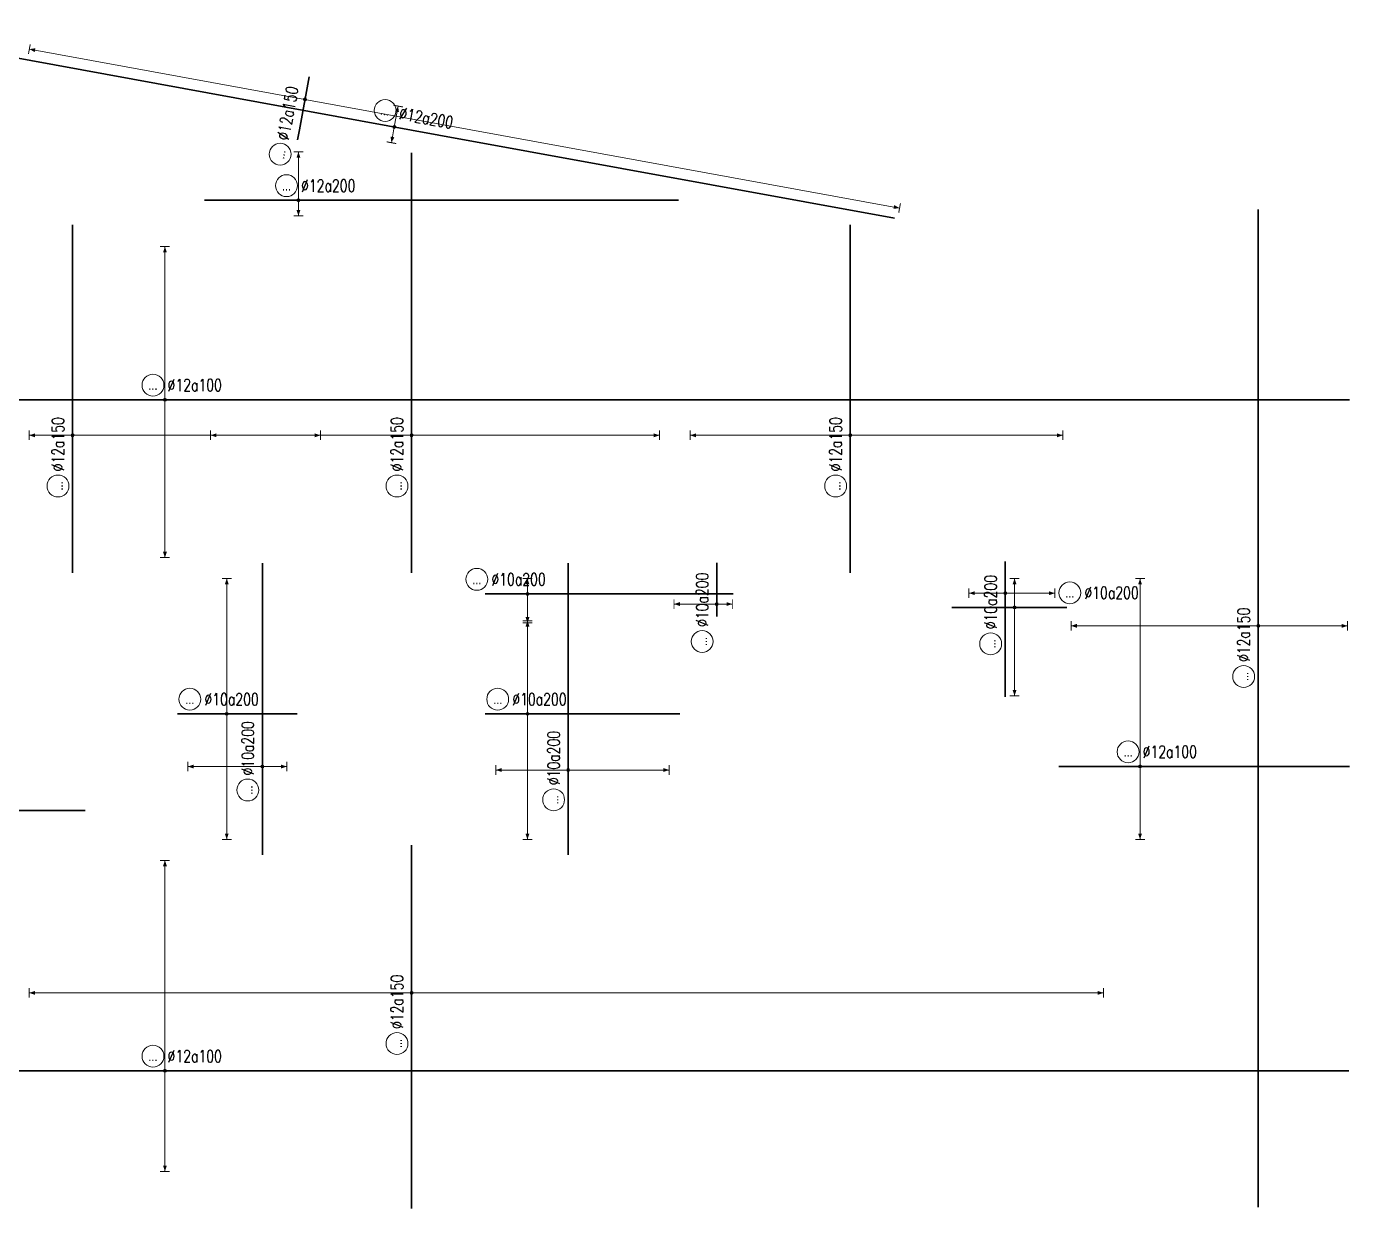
# Model space of a CAD drawing. Header units: millimetres. Extents: x 123850 to 4145305, y -92797 to 45493.
# Drawn here: x 151342 to 192170, y 8280 to 44769 of the extents above; entities that cross this region are included whole.
import ezdxf
from ezdxf.enums import TextEntityAlignment as Align

# ---------------------------------------------------------------- set-up
doc = ezdxf.new("R2010")
doc.units = ezdxf.units.MM
doc.layers.get('0').update_dxf_attribs({"lineweight": 20})
for name, color, linetype, lineweight in [('NDC_S_DIM', 1, 'Continuous', 15), ('NDC_S_REBAR', 4, 'Continuous', 35), ('NDC_S_VN TEXT', 7, 'Continuous', 20)]:
    doc.layers.add(name, color=color, linetype=linetype, lineweight=lineweight)
doc.styles.add('ARIAL', font='arial.ttf', dxfattribs={"width": 0.8})
doc.styles.add('NDC_EN TXT', font='romans.shx', dxfattribs={"width": 0.8})

# ---------------------------------------------------------------- blocks, each defined once
blk = doc.blocks.new('*U349')
h = blk.add_hatch(color=6)
edge = h.paths.add_edge_path()
edge.add_arc((4.81, 0), 0.3, 0, 360)
at = {"layer": 'NDC_S_DIM', "color": 8}
for q in [(4.81, 78.67), (4.81, -142.33)]:
    blk.add_line((4.81, 0), q, dxfattribs=at)
for points in [[(3.81, 78.67, 0.2, 0.2, 0), (5.81, 78.67, 0, 0, 0)], [(3.81, -142.33, 0.2, 0.2, 0), (5.81, -142.33, 0, 0, 0)]]:
    blk.add_lwpolyline(points, format="xyseb", dxfattribs=at)
at = {"layer": 'NDC_S_DIM'}
blk.add_circle((-5.62, 3), 2.25, dxfattribs=at)
at = {"layer": 'NDC_S_DIM', "color": 6}
blk.add_circle((4.81, 0), 0.3, dxfattribs=at)
at = {"layer": 'NDC_S_DIM', "color": 8}
for points in [[(4.41, 77.47), (4.81, 78.67), (5.21, 77.47)], [(4.41, -141.13), (4.81, -142.33), (5.21, -141.13)]]:
    blk.add_solid(points, dxfattribs=at)
at = {"layer": 'NDC_S_REBAR'}
for p, q in [((0, 0), (-39.56, 0)), ((-39.56, 0), (-39.56, 0)), ((0, 0), (35.24, 0)), ((35.24, 0), (35.24, 0)), ((35.24, 0), (35.24, 0)), ((-39.56, 0), (-39.56, 0))]:
    blk.add_line(p, q, dxfattribs=at)
at = {"layer": 'NDC_S_VN TEXT', "style": 'ARIAL', "width": 0.8}
blk.add_attdef('KHT', text='', height=2, dxfattribs=at).set_placement((-5.62, 3), align=Align.MIDDLE_CENTER)
at = {"layer": 'NDC_S_VN TEXT', "color": 3, "style": 'NDC_EN TXT', "width": 0.75}
blk.add_attdef('DKT', (-2.62, 1.75), '', height=2.5, dxfattribs=at)
blk = doc.blocks.new('*U348')
h = blk.add_hatch(color=6)
edge = h.paths.add_edge_path()
edge.add_arc((0.5, 0), 0.3, 0, 360)
at = {"layer": 'NDC_S_DIM', "color": 8}
for q in [(0.5, 19.16), (0.5, -25.84)]:
    blk.add_line((0.5, 0), q, dxfattribs=at)
for points in [[(-0.5, 19.16, 0.2, 0.2, 0), (1.5, 19.16, 0, 0, 0)], [(-0.5, -25.84, 0.2, 0.2, 0), (1.5, -25.84, 0, 0, 0)]]:
    blk.add_lwpolyline(points, format="xyseb", dxfattribs=at)
at = {"layer": 'NDC_S_DIM'}
blk.add_circle((-5.62, 3), 2.25, dxfattribs=at)
at = {"layer": 'NDC_S_DIM', "color": 6}
blk.add_circle((0.5, 0), 0.3, dxfattribs=at)
at = {"layer": 'NDC_S_DIM', "color": 8}
for points in [[(0.1, 17.96), (0.5, 19.16), (0.9, 17.96)], [(0.1, -24.64), (0.5, -25.84), (0.9, -24.64)]]:
    blk.add_solid(points, dxfattribs=at)
at = {"layer": 'NDC_S_REBAR'}
for p, q in [((0, 0), (-8.18, 0)), ((-8.18, 0), (-8.18, 0)), ((0, 0), (31.82, 0)), ((31.82, 0), (31.82, 0)), ((31.82, 0), (31.82, 0)), ((-8.18, 0), (-8.18, 0))]:
    blk.add_line(p, q, dxfattribs=at)
at = {"layer": 'NDC_S_VN TEXT', "style": 'ARIAL', "width": 0.8}
blk.add_attdef('KHT', text='', height=2, dxfattribs=at).set_placement((-5.62, 3), align=Align.MIDDLE_CENTER)
at = {"layer": 'NDC_S_VN TEXT', "color": 3, "style": 'NDC_EN TXT', "width": 0.75}
blk.add_attdef('DKT', (-2.62, 1.75), '', height=2.5, dxfattribs=at)
blk = doc.blocks.new('*U347')
h = blk.add_hatch(color=6)
edge = h.paths.add_edge_path()
edge.add_arc((1.97, 0), 0.3, 0, 360)
at = {"layer": 'NDC_S_DIM', "color": 8}
for q in [(1.97, 27.83), (1.97, -25.84)]:
    blk.add_line((1.97, 0), q, dxfattribs=at)
for points in [[(0.97, 27.83, 0.2, 0.2, 0), (2.97, 27.83, 0, 0, 0)], [(0.97, -25.84, 0.2, 0.2, 0), (2.97, -25.84, 0, 0, 0)]]:
    blk.add_lwpolyline(points, format="xyseb", dxfattribs=at)
at = {"layer": 'NDC_S_DIM'}
blk.add_circle((-5.62, 3), 2.25, dxfattribs=at)
at = {"layer": 'NDC_S_DIM', "color": 6}
blk.add_circle((1.97, 0), 0.3, dxfattribs=at)
at = {"layer": 'NDC_S_DIM', "color": 8}
for points in [[(1.57, 26.63), (1.97, 27.83), (2.37, 26.63)], [(1.57, -24.64), (1.97, -25.84), (2.37, -24.64)]]:
    blk.add_solid(points, dxfattribs=at)
at = {"layer": 'NDC_S_REBAR'}
for p, q in [((0, 0), (-8.18, 0)), ((-8.18, 0), (-8.18, 0)), ((0, 0), (16.48, 0)), ((16.48, 0), (16.48, 0)), ((16.48, 0), (16.48, 0)), ((-8.18, 0), (-8.18, 0))]:
    blk.add_line(p, q, dxfattribs=at)
at = {"layer": 'NDC_S_VN TEXT', "style": 'ARIAL', "width": 0.8}
blk.add_attdef('KHT', text='', height=2, dxfattribs=at).set_placement((-5.62, 3), align=Align.MIDDLE_CENTER)
at = {"layer": 'NDC_S_VN TEXT', "color": 3, "style": 'NDC_EN TXT', "width": 0.75}
blk.add_attdef('DKT', (-2.62, 1.75), '', height=2.5, dxfattribs=at)
blk = doc.blocks.new('*U346')
h = blk.add_hatch(color=6)
edge = h.paths.add_edge_path()
edge.add_arc((4.81, 0), 0.3, 0, 360)
at = {"layer": 'NDC_S_DIM', "color": 8}
for q in [(4.81, 5.38), (4.81, -5.95)]:
    blk.add_line((4.81, 0), q, dxfattribs=at)
for points in [[(3.81, 5.38, 0.2, 0.2, 0), (5.81, 5.38, 0, 0, 0)], [(3.81, -5.95, 0.2, 0.2, 0), (5.81, -5.95, 0, 0, 0)]]:
    blk.add_lwpolyline(points, format="xyseb", dxfattribs=at)
at = {"layer": 'NDC_S_DIM'}
blk.add_circle((-5.62, 3), 2.25, dxfattribs=at)
at = {"layer": 'NDC_S_DIM', "color": 6}
blk.add_circle((4.81, 0), 0.3, dxfattribs=at)
at = {"layer": 'NDC_S_DIM', "color": 8}
for points in [[(4.41, 4.18), (4.81, 5.38), (5.21, 4.18)], [(4.41, -4.75), (4.81, -5.95), (5.21, -4.75)]]:
    blk.add_solid(points, dxfattribs=at)
at = {"layer": 'NDC_S_REBAR'}
for p, q in [((0, 0), (-7.85, 0)), ((-7.85, 0), (-7.85, 0)), ((0, 0), (32.82, 0)), ((32.82, 0), (32.82, 0)), ((32.82, 0), (32.82, 0)), ((-7.85, 0), (-7.85, 0))]:
    blk.add_line(p, q, dxfattribs=at)
at = {"layer": 'NDC_S_VN TEXT', "style": 'ARIAL', "width": 0.8}
blk.add_attdef('KHT', text='', height=2, dxfattribs=at).set_placement((-5.62, 3), align=Align.MIDDLE_CENTER)
at = {"layer": 'NDC_S_VN TEXT', "color": 3, "style": 'NDC_EN TXT', "width": 0.75}
blk.add_attdef('DKT', (-2.62, 1.75), '', height=2.5, dxfattribs=at)
blk = doc.blocks.new('*U343')
h = blk.add_hatch(color=6)
edge = h.paths.add_edge_path()
edge.add_arc((4.81, 0), 0.3, 0, 360)
at = {"layer": 'NDC_S_DIM', "color": 8}
for q in [(4.81, 3.15), (4.81, -5.98)]:
    blk.add_line((4.81, 0), q, dxfattribs=at)
for points in [[(3.81, 3.15, 0.2, 0.2, 0), (5.81, 3.15, 0, 0, 0)], [(3.81, -5.98, 0.2, 0.2, 0), (5.81, -5.98, 0, 0, 0)]]:
    blk.add_lwpolyline(points, format="xyseb", dxfattribs=at)
at = {"layer": 'NDC_S_DIM'}
blk.add_circle((-5.62, 3), 2.25, dxfattribs=at)
at = {"layer": 'NDC_S_DIM', "color": 6}
blk.add_circle((4.81, 0), 0.3, dxfattribs=at)
at = {"layer": 'NDC_S_DIM', "color": 8}
for points in [[(4.41, 1.95), (4.81, 3.15), (5.21, 1.95)], [(4.41, -4.78), (4.81, -5.98), (5.21, -4.78)]]:
    blk.add_solid(points, dxfattribs=at)
at = {"layer": 'NDC_S_REBAR'}
for p, q in [((0, 0), (-3.88, 0)), ((-3.88, 0), (-3.88, 0)), ((0, 0), (47.12, 0)), ((47.12, 0), (47.12, 0)), ((47.12, 0), (47.12, 0)), ((-3.88, 0), (-3.88, 0))]:
    blk.add_line(p, q, dxfattribs=at)
at = {"layer": 'NDC_S_VN TEXT', "style": 'ARIAL', "width": 0.8}
blk.add_attdef('KHT', text='', height=2, dxfattribs=at).set_placement((-5.62, 3), align=Align.MIDDLE_CENTER)
at = {"layer": 'NDC_S_VN TEXT', "color": 3, "style": 'NDC_EN TXT', "width": 0.75}
blk.add_attdef('DKT', (-2.62, 1.75), '', height=2.5, dxfattribs=at)
blk = doc.blocks.new('*U342')
h = blk.add_hatch(color=6)
edge = h.paths.add_edge_path()
edge.add_arc((-0.79, 0), 0.3, 0, 360)
at = {"layer": 'NDC_S_DIM', "color": 8}
for q in [(-0.79, 15.31), (-0.79, -5.02)]:
    blk.add_line((-0.79, 0), q, dxfattribs=at)
for points in [[(-1.79, 15.31, 0.2, 0.2, 0), (0.21, 15.31, 0, 0, 0)], [(-1.79, -5.02, 0.2, 0.2, 0), (0.21, -5.02, 0, 0, 0)]]:
    blk.add_lwpolyline(points, format="xyseb", dxfattribs=at)
at = {"layer": 'NDC_S_DIM'}
blk.add_circle((-5.62, 3), 2.25, dxfattribs=at)
at = {"layer": 'NDC_S_DIM', "color": 6}
blk.add_circle((-0.79, 0), 0.3, dxfattribs=at)
at = {"layer": 'NDC_S_DIM', "color": 8}
for points in [[(-1.19, 14.11), (-0.79, 15.31), (-0.39, 14.11)], [(-1.19, -3.82), (-0.79, -5.02), (-0.39, -3.82)]]:
    blk.add_solid(points, dxfattribs=at)
at = {"layer": 'NDC_S_REBAR'}
for p, q in [((0, 0), (-18.94, 0)), ((-18.94, 0), (-18.94, 0)), ((0, 0), (41.06, 0)), ((41.06, 0), (41.06, 0)), ((41.06, 0), (41.06, 0)), ((-18.94, 0), (-18.94, 0))]:
    blk.add_line(p, q, dxfattribs=at)
at = {"layer": 'NDC_S_VN TEXT', "style": 'ARIAL', "width": 0.8}
blk.add_attdef('KHT', text='', height=2, dxfattribs=at).set_placement((-5.62, 3), align=Align.MIDDLE_CENTER)
at = {"layer": 'NDC_S_VN TEXT', "color": 3, "style": 'NDC_EN TXT', "width": 0.75}
blk.add_attdef('DKT', (-2.62, 1.75), '', height=2.5, dxfattribs=at)
blk = doc.blocks.new('*U341')
h = blk.add_hatch(color=6)
edge = h.paths.add_edge_path()
edge.add_arc((0.5, 0), 0.3, 0, 360)
at = {"layer": 'NDC_S_DIM', "color": 8}
for q in [(0.5, 14.9), (0.5, -20.77)]:
    blk.add_line((0.5, 0), q, dxfattribs=at)
for points in [[(-0.5, 14.9, 0.2, 0.2, 0), (1.5, 14.9, 0, 0, 0)], [(-0.5, -20.77, 0.2, 0.2, 0), (1.5, -20.77, 0, 0, 0)]]:
    blk.add_lwpolyline(points, format="xyseb", dxfattribs=at)
at = {"layer": 'NDC_S_DIM'}
blk.add_circle((-5.62, 3), 2.25, dxfattribs=at)
at = {"layer": 'NDC_S_DIM', "color": 6}
blk.add_circle((0.5, 0), 0.3, dxfattribs=at)
at = {"layer": 'NDC_S_DIM', "color": 8}
for points in [[(0.1, 13.7), (0.5, 14.9), (0.9, 13.7)], [(0.1, -19.57), (0.5, -20.77), (0.9, -19.57)]]:
    blk.add_solid(points, dxfattribs=at)
at = {"layer": 'NDC_S_REBAR'}
for p, q in [((0, 0), (-16.95, 0)), ((-16.95, 0), (-16.95, 0)), ((0, 0), (43.05, 0)), ((43.05, 0), (43.05, 0)), ((43.05, 0), (43.05, 0)), ((-16.95, 0), (-16.95, 0))]:
    blk.add_line(p, q, dxfattribs=at)
at = {"layer": 'NDC_S_VN TEXT', "style": 'ARIAL', "width": 0.8}
blk.add_attdef('KHT', text='', height=2, dxfattribs=at).set_placement((-5.62, 3), align=Align.MIDDLE_CENTER)
at = {"layer": 'NDC_S_VN TEXT', "color": 3, "style": 'NDC_EN TXT', "width": 0.75}
blk.add_attdef('DKT', (-2.62, 1.75), '', height=2.5, dxfattribs=at)
blk = doc.blocks.new('*U340')
h = blk.add_hatch(color=6)
edge = h.paths.add_edge_path()
edge.add_arc((2.08, 0), 0.3, 0, 360)
at = {"layer": 'NDC_S_DIM', "color": 8}
for q in [(2.08, 8.8), (2.08, -3.2)]:
    blk.add_line((2.08, 0), q, dxfattribs=at)
for points in [[(1.08, 8.8, 0.2, 0.2, 0), (3.08, 8.8, 0, 0, 0)], [(1.08, -3.2, 0.2, 0.2, 0), (3.08, -3.2, 0, 0, 0)]]:
    blk.add_lwpolyline(points, format="xyseb", dxfattribs=at)
at = {"layer": 'NDC_S_DIM'}
blk.add_circle((-5.62, 3), 2.25, dxfattribs=at)
at = {"layer": 'NDC_S_DIM', "color": 6}
blk.add_circle((2.08, 0), 0.3, dxfattribs=at)
at = {"layer": 'NDC_S_DIM', "color": 8}
for points in [[(1.68, 7.6), (2.08, 8.8), (2.48, 7.6)], [(1.68, -2), (2.08, -3.2), (2.48, -2)]]:
    blk.add_solid(points, dxfattribs=at)
at = {"layer": 'NDC_S_REBAR'}
for p, q in [((0, 0), (-0.51, 0)), ((-0.51, 0), (-0.51, 0)), ((0, 0), (10.57, 0)), ((10.57, 0), (10.57, 0)), ((10.57, 0), (10.57, 0)), ((-0.51, 0), (-0.51, 0))]:
    blk.add_line(p, q, dxfattribs=at)
at = {"layer": 'NDC_S_VN TEXT', "style": 'ARIAL', "width": 0.8}
blk.add_attdef('KHT', text='', height=2, dxfattribs=at).set_placement((-5.62, 3), align=Align.MIDDLE_CENTER)
at = {"layer": 'NDC_S_VN TEXT', "color": 3, "style": 'NDC_EN TXT', "width": 0.75}
blk.add_attdef('DKT', (-2.62, 1.75), '', height=2.5, dxfattribs=at)
blk = doc.blocks.new('*U339')
h = blk.add_hatch(color=6)
edge = h.paths.add_edge_path()
edge.add_arc((4.81, 0), 0.3, 0, 360)
at = {"layer": 'NDC_S_DIM', "color": 8}
for q in [(4.81, 7.48), (4.81, -10.19)]:
    blk.add_line((4.81, 0), q, dxfattribs=at)
for points in [[(3.81, 7.48, 0.2, 0.2, 0), (5.81, 7.48, 0, 0, 0)], [(3.81, -10.19, 0.2, 0.2, 0), (5.81, -10.19, 0, 0, 0)]]:
    blk.add_lwpolyline(points, format="xyseb", dxfattribs=at)
at = {"layer": 'NDC_S_DIM'}
blk.add_circle((-5.62, 3), 2.25, dxfattribs=at)
at = {"layer": 'NDC_S_DIM', "color": 6}
blk.add_circle((4.81, 0), 0.3, dxfattribs=at)
at = {"layer": 'NDC_S_DIM', "color": 8}
for points in [[(4.41, 6.28), (4.81, 7.48), (5.21, 6.28)], [(4.41, -8.99), (4.81, -10.19), (5.21, -8.99)]]:
    blk.add_solid(points, dxfattribs=at)
at = {"layer": 'NDC_S_REBAR'}
for p, q in [((0, 0), (-16.49, 0)), ((-16.49, 0), (-16.49, 0)), ((0, 0), (11.31, 0)), ((11.31, 0), (11.31, 0)), ((11.31, 0), (11.31, 0)), ((-16.49, 0), (-16.49, 0))]:
    blk.add_line(p, q, dxfattribs=at)
at = {"layer": 'NDC_S_VN TEXT', "style": 'ARIAL', "width": 0.8}
blk.add_attdef('KHT', text='', height=2, dxfattribs=at).set_placement((-5.62, 3), align=Align.MIDDLE_CENTER)
at = {"layer": 'NDC_S_VN TEXT', "color": 3, "style": 'NDC_EN TXT', "width": 0.75}
blk.add_attdef('DKT', (-2.62, 1.75), '', height=2.5, dxfattribs=at)
blk = doc.blocks.new('*U338')
h = blk.add_hatch(color=6)
edge = h.paths.add_edge_path()
edge.add_arc((4.81, 0), 0.3, 0, 360)
at = {"layer": 'NDC_S_DIM', "color": 8}
for q in [(4.81, 5.92), (4.81, -18.22)]:
    blk.add_line((4.81, 0), q, dxfattribs=at)
for points in [[(3.81, 5.92, 0.2, 0.2, 0), (5.81, 5.92, 0, 0, 0)], [(3.81, -18.22, 0.2, 0.2, 0), (5.81, -18.22, 0, 0, 0)]]:
    blk.add_lwpolyline(points, format="xyseb", dxfattribs=at)
at = {"layer": 'NDC_S_DIM'}
blk.add_circle((16.18, 3), 2.25, dxfattribs=at)
at = {"layer": 'NDC_S_DIM', "color": 6}
blk.add_circle((4.81, 0), 0.3, dxfattribs=at)
at = {"layer": 'NDC_S_DIM', "color": 8}
for points in [[(4.41, 4.72), (4.81, 5.92), (5.21, 4.72)], [(4.41, -17.02), (4.81, -18.22), (5.21, -17.02)]]:
    blk.add_solid(points, dxfattribs=at)
at = {"layer": 'NDC_S_REBAR'}
for p, q in [((0, 0), (-8.07, 0)), ((-8.07, 0), (-8.07, 0)), ((0, 0), (15.59, 0)), ((15.59, 0), (15.59, 0)), ((15.59, 0), (15.59, 0)), ((-8.07, 0), (-8.07, 0))]:
    blk.add_line(p, q, dxfattribs=at)
at = {"layer": 'NDC_S_VN TEXT', "style": 'ARIAL', "width": 0.8}
blk.add_attdef('KHT', text='', height=2, dxfattribs=at).set_placement((16.18, 3), align=Align.MIDDLE_CENTER)
at = {"layer": 'NDC_S_VN TEXT', "color": 3, "style": 'NDC_EN TXT', "width": 0.75}
blk.add_attdef('DKT', (19.18, 1.75), '', height=2.5, dxfattribs=at)
blk = doc.blocks.new('*U336')
h = blk.add_hatch(color=6)
edge = h.paths.add_edge_path()
edge.add_arc((-9.3, 0), 0.3, 0, 360)
at = {"layer": 'NDC_S_DIM', "color": 8}
for q in [(-9.3, 38.64), (-9.3, -15.03)]:
    blk.add_line((-9.3, 0), q, dxfattribs=at)
for points in [[(-10.3, 38.64, 0.2, 0.2, 0), (-8.3, 38.64, 0, 0, 0)], [(-10.3, -15.03, 0.2, 0.2, 0), (-8.3, -15.03, 0, 0, 0)]]:
    blk.add_lwpolyline(points, format="xyseb", dxfattribs=at)
at = {"layer": 'NDC_S_DIM'}
blk.add_circle((-11.76, 3), 2.25, dxfattribs=at)
at = {"layer": 'NDC_S_DIM', "color": 6}
blk.add_circle((-9.3, 0), 0.3, dxfattribs=at)
at = {"layer": 'NDC_S_DIM', "color": 8}
for points in [[(-9.7, 37.44), (-9.3, 38.64), (-8.9, 37.44)], [(-9.7, -13.83), (-9.3, -15.03), (-8.9, -13.83)]]:
    blk.add_solid(points, dxfattribs=at)
at = {"layer": 'NDC_S_REBAR'}
for p, q in [((0, 0), (-26, 0)), ((-26, 0), (-26, 0)), ((0, 0), (33.8, 0)), ((33.8, 0), (33.8, 0)), ((33.8, 0), (33.8, 0)), ((-26, 0), (-26, 0))]:
    blk.add_line(p, q, dxfattribs=at)
at = {"layer": 'NDC_S_VN TEXT', "style": 'ARIAL', "width": 0.8}
blk.add_attdef('KHT', text='', height=2, dxfattribs=at).set_placement((-11.76, 3), align=Align.MIDDLE_CENTER)
at = {"layer": 'NDC_S_VN TEXT', "color": 3, "style": 'NDC_EN TXT', "width": 0.75}
blk.add_attdef('DKT', (-8.76, 1.75), '', height=2.5, dxfattribs=at)
blk = doc.blocks.new('*U334')
h = blk.add_hatch(color=6)
edge = h.paths.add_edge_path()
edge.add_arc((-9.3, 0), 0.3, 0, 360)
at = {"layer": 'NDC_S_DIM', "color": 8}
for q in [(-9.3, 31.52), (-9.3, -32.48)]:
    blk.add_line((-9.3, 0), q, dxfattribs=at)
for points in [[(-10.3, 31.52, 0.2, 0.2, 0), (-8.3, 31.52, 0, 0, 0)], [(-10.3, -32.48, 0.2, 0.2, 0), (-8.3, -32.48, 0, 0, 0)]]:
    blk.add_lwpolyline(points, format="xyseb", dxfattribs=at)
at = {"layer": 'NDC_S_DIM'}
blk.add_circle((-11.76, 3), 2.25, dxfattribs=at)
at = {"layer": 'NDC_S_DIM', "color": 6}
blk.add_circle((-9.3, 0), 0.3, dxfattribs=at)
at = {"layer": 'NDC_S_DIM', "color": 8}
for points in [[(-9.7, 30.32), (-9.3, 31.52), (-8.9, 30.32)], [(-9.7, -31.28), (-9.3, -32.48), (-8.9, -31.28)]]:
    blk.add_solid(points, dxfattribs=at)
at = {"layer": 'NDC_S_REBAR'}
for p, q in [((0, 0), (-125.6, 0)), ((-125.6, 0), (-125.6, 0)), ((0, 0), (234.4, 0)), ((234.4, 0), (234.4, 0)), ((234.4, 0), (234.4, 0)), ((-125.6, 0), (-125.6, 0))]:
    blk.add_line(p, q, dxfattribs=at)
at = {"layer": 'NDC_S_VN TEXT', "style": 'ARIAL', "width": 0.8}
blk.add_attdef('KHT', text='', height=2, dxfattribs=at).set_placement((-11.76, 3), align=Align.MIDDLE_CENTER)
at = {"layer": 'NDC_S_VN TEXT', "color": 3, "style": 'NDC_EN TXT', "width": 0.75}
blk.add_attdef('DKT', (-8.76, 1.75), '', height=2.5, dxfattribs=at)
blk = doc.blocks.new('*U327')
h = blk.add_hatch(color=6)
edge = h.paths.add_edge_path()
edge.add_arc((4.81, 0), 0.3, 0, 360)
at = {"layer": 'NDC_S_DIM', "color": 8}
for q in [(4.81, 41.34), (4.81, -51)]:
    blk.add_line((4.81, 0), q, dxfattribs=at)
for points in [[(3.81, 41.34, 0.2, 0.2, 0), (5.81, 41.34, 0, 0, 0)], [(3.81, -51, 0.2, 0.2, 0), (5.81, -51, 0, 0, 0)]]:
    blk.add_lwpolyline(points, format="xyseb", dxfattribs=at)
at = {"layer": 'NDC_S_DIM'}
blk.add_circle((-5.62, 3), 2.25, dxfattribs=at)
at = {"layer": 'NDC_S_DIM', "color": 6}
blk.add_circle((4.81, 0), 0.3, dxfattribs=at)
at = {"layer": 'NDC_S_DIM', "color": 8}
for points in [[(4.41, 40.14), (4.81, 41.34), (5.21, 40.14)], [(4.41, -49.8), (4.81, -51), (5.21, -49.8)]]:
    blk.add_solid(points, dxfattribs=at)
at = {"layer": 'NDC_S_REBAR'}
for p, q in [((0, 0), (-23.51, 0)), ((-23.51, 0), (-23.51, 0)), ((0, 0), (62.91, 0)), ((62.91, 0), (62.91, 0)), ((62.91, 0), (62.91, 0)), ((-23.51, 0), (-23.51, 0))]:
    blk.add_line(p, q, dxfattribs=at)
at = {"layer": 'NDC_S_VN TEXT', "style": 'ARIAL', "width": 0.8}
blk.add_attdef('KHT', text='', height=2, dxfattribs=at).set_placement((-5.62, 3), align=Align.MIDDLE_CENTER)
at = {"layer": 'NDC_S_VN TEXT', "color": 3, "style": 'NDC_EN TXT', "width": 0.75}
blk.add_attdef('DKT', (-2.62, 1.75), '', height=2.5, dxfattribs=at)
blk = doc.blocks.new('*U326')
h = blk.add_hatch(color=6)
edge = h.paths.add_edge_path()
edge.add_arc((4.81, 0), 0.3, 0, 360)
at = {"layer": 'NDC_S_DIM', "color": 8}
for q in [(4.81, 8.94), (4.81, -51)]:
    blk.add_line((4.81, 0), q, dxfattribs=at)
for points in [[(3.81, 8.94, 0.2, 0.2, 0), (5.81, 8.94, 0, 0, 0)], [(3.81, -51, 0.2, 0.2, 0), (5.81, -51, 0, 0, 0)]]:
    blk.add_lwpolyline(points, format="xyseb", dxfattribs=at)
at = {"layer": 'NDC_S_DIM'}
blk.add_circle((-5.62, 3), 2.25, dxfattribs=at)
at = {"layer": 'NDC_S_DIM', "color": 6}
blk.add_circle((4.81, 0), 0.3, dxfattribs=at)
at = {"layer": 'NDC_S_DIM', "color": 8}
for points in [[(4.41, 7.74), (4.81, 8.94), (5.21, 7.74)], [(4.41, -49.8), (4.81, -51), (5.21, -49.8)]]:
    blk.add_solid(points, dxfattribs=at)
at = {"layer": 'NDC_S_REBAR'}
for p, q in [((0, 0), (-23.51, 0)), ((-23.51, 0), (-23.51, 0)), ((0, 0), (48.15, 0)), ((48.15, 0), (48.15, 0)), ((48.15, 0), (48.15, 0)), ((-23.51, 0), (-23.51, 0))]:
    blk.add_line(p, q, dxfattribs=at)
at = {"layer": 'NDC_S_VN TEXT', "style": 'ARIAL', "width": 0.8}
blk.add_attdef('KHT', text='', height=2, dxfattribs=at).set_placement((-5.62, 3), align=Align.MIDDLE_CENTER)
at = {"layer": 'NDC_S_VN TEXT', "color": 3, "style": 'NDC_EN TXT', "width": 0.75}
blk.add_attdef('DKT', (-2.62, 1.75), '', height=2.5, dxfattribs=at)
blk = doc.blocks.new('*U324')
h = blk.add_hatch(color=6)
edge = h.paths.add_edge_path()
edge.add_arc((4.81, 0), 0.3, 0, 360)
at = {"layer": 'NDC_S_DIM', "color": 8}
for q in [(4.81, 32.93), (4.81, -43.74)]:
    blk.add_line((4.81, 0), q, dxfattribs=at)
for points in [[(3.81, 32.93, 0.2, 0.2, 0), (5.81, 32.93, 0, 0, 0)], [(3.81, -43.74, 0.2, 0.2, 0), (5.81, -43.74, 0, 0, 0)]]:
    blk.add_lwpolyline(points, format="xyseb", dxfattribs=at)
at = {"layer": 'NDC_S_DIM'}
blk.add_circle((-5.62, 3), 2.25, dxfattribs=at)
at = {"layer": 'NDC_S_DIM', "color": 6}
blk.add_circle((4.81, 0), 0.3, dxfattribs=at)
at = {"layer": 'NDC_S_DIM', "color": 8}
for points in [[(4.41, 31.73), (4.81, 32.93), (5.21, 31.73)], [(4.41, -42.54), (4.81, -43.74), (5.21, -42.54)]]:
    blk.add_solid(points, dxfattribs=at)
at = {"layer": 'NDC_S_REBAR'}
for p, q in [((0, 0), (-23.51, 0)), ((-23.51, 0), (-23.51, 0)), ((0, 0), (48.15, 0)), ((48.15, 0), (48.15, 0)), ((48.15, 0), (48.15, 0)), ((-23.51, 0), (-23.51, 0))]:
    blk.add_line(p, q, dxfattribs=at)
at = {"layer": 'NDC_S_VN TEXT', "style": 'ARIAL', "width": 0.8}
blk.add_attdef('KHT', text='', height=2, dxfattribs=at).set_placement((-5.62, 3), align=Align.MIDDLE_CENTER)
at = {"layer": 'NDC_S_VN TEXT', "color": 3, "style": 'NDC_EN TXT', "width": 0.75}
blk.add_attdef('DKT', (-2.62, 1.75), '', height=2.5, dxfattribs=at)
blk = doc.blocks.new('*U316')
h = blk.add_hatch(color=6)
edge = h.paths.add_edge_path()
edge.add_arc((-9.3, 0), 0.3, 0, 360)
at = {"layer": 'NDC_S_DIM', "color": 8}
for q in [(-9.3, 4.36), (-9.3, -3.3)]:
    blk.add_line((-9.3, 0), q, dxfattribs=at)
for points in [[(-10.3, 4.36, 0.2, 0.2, 0), (-8.3, 4.36, 0, 0, 0)], [(-10.3, -3.3, 0.2, 0.2, 0), (-8.3, -3.3, 0, 0, 0)]]:
    blk.add_lwpolyline(points, format="xyseb", dxfattribs=at)
at = {"layer": 'NDC_S_DIM'}
blk.add_circle((-11.76, 3), 2.25, dxfattribs=at)
at = {"layer": 'NDC_S_DIM', "color": 6}
blk.add_circle((-9.3, 0), 0.3, dxfattribs=at)
at = {"layer": 'NDC_S_DIM', "color": 8}
for points in [[(-9.7, 3.16), (-9.3, 4.36), (-8.9, 3.16)], [(-9.7, -2.1), (-9.3, -3.3), (-8.9, -2.1)]]:
    blk.add_solid(points, dxfattribs=at)
at = {"layer": 'NDC_S_REBAR'}
for p, q in [((0, 0), (-91.05, 0)), ((-91.05, 0), (-91.05, 0)), ((0, 0), (95.28, 0)), ((95.28, 0), (95.28, 0)), ((95.28, 0), (95.28, 0)), ((-91.05, 0), (-91.05, 0))]:
    blk.add_line(p, q, dxfattribs=at)
at = {"layer": 'NDC_S_VN TEXT', "style": 'ARIAL', "width": 0.8}
blk.add_attdef('KHT', text='', height=2, dxfattribs=at).set_placement((-11.76, 3), align=Align.MIDDLE_CENTER)
at = {"layer": 'NDC_S_VN TEXT', "color": 3, "style": 'NDC_EN TXT', "width": 0.75}
blk.add_attdef('DKT', (-8.76, 1.75), '', height=2.5, dxfattribs=at)
blk = doc.blocks.new('*U315')
h = blk.add_hatch(color=6)
edge = h.paths.add_edge_path()
edge.add_arc((6.39, 0), 0.3, 0, 360)
at = {"layer": 'NDC_S_DIM', "color": 8}
for q in [(6.39, 57.64), (6.39, -124.35)]:
    blk.add_line((6.39, 0), q, dxfattribs=at)
for points in [[(5.39, 57.64, 0.2, 0.2, 0), (7.39, 57.64, 0, 0, 0)], [(5.39, -124.35, 0.2, 0.2, 0), (7.39, -124.35, 0, 0, 0)]]:
    blk.add_lwpolyline(points, format="xyseb", dxfattribs=at)
at = {"layer": 'NDC_S_DIM'}
blk.add_circle((-5.62, 3), 2.25, dxfattribs=at)
at = {"layer": 'NDC_S_DIM', "color": 6}
blk.add_circle((6.39, 0), 0.3, dxfattribs=at)
at = {"layer": 'NDC_S_DIM', "color": 8}
for points in [[(5.99, 56.44), (6.39, 57.64), (6.79, 56.44)], [(5.99, -123.15), (6.39, -124.35), (6.79, -123.15)]]:
    blk.add_solid(points, dxfattribs=at)
at = {"layer": 'NDC_S_REBAR'}
for p, q in [((0, 0), (-2.05, 0)), ((-2.05, 0), (-2.05, 0)), ((0, 0), (11.11, 0)), ((11.11, 0), (11.11, 0)), ((11.11, 0), (11.11, 0)), ((-2.05, 0), (-2.05, 0))]:
    blk.add_line(p, q, dxfattribs=at)
at = {"layer": 'NDC_S_VN TEXT', "style": 'ARIAL', "width": 0.8}
blk.add_attdef('KHT', text='', height=2, dxfattribs=at).set_placement((-5.62, 3), align=Align.MIDDLE_CENTER)
at = {"layer": 'NDC_S_VN TEXT', "color": 3, "style": 'NDC_EN TXT', "width": 0.75}
blk.add_attdef('DKT', (-2.62, 1.75), '', height=2.5, dxfattribs=at)
blk = doc.blocks.new('*U313')
h = blk.add_hatch(color=6)
edge = h.paths.add_edge_path()
edge.add_arc((-9.3, 0), 0.3, 0, 360)
at = {"layer": 'NDC_S_DIM', "color": 8}
for q in [(-9.3, 9.95), (-9.3, -3.2)]:
    blk.add_line((-9.3, 0), q, dxfattribs=at)
for points in [[(-10.3, 9.95, 0.2, 0.2, 0), (-8.3, 9.95, 0, 0, 0)], [(-10.3, -3.2, 0.2, 0.2, 0), (-8.3, -3.2, 0, 0, 0)]]:
    blk.add_lwpolyline(points, format="xyseb", dxfattribs=at)
at = {"layer": 'NDC_S_DIM'}
blk.add_circle((-11.76, 3), 2.25, dxfattribs=at)
at = {"layer": 'NDC_S_DIM', "color": 6}
blk.add_circle((-9.3, 0), 0.3, dxfattribs=at)
at = {"layer": 'NDC_S_DIM', "color": 8}
for points in [[(-9.7, 8.75), (-9.3, 9.95), (-8.9, 8.75)], [(-9.7, -2), (-9.3, -3.2), (-8.9, -2)]]:
    blk.add_solid(points, dxfattribs=at)
at = {"layer": 'NDC_S_REBAR'}
for p, q in [((0, 0), (-28.63, 0)), ((-28.63, 0), (-28.63, 0)), ((0, 0), (68.89, 0)), ((68.89, 0), (68.89, 0)), ((68.89, 0), (68.89, 0)), ((-28.63, 0), (-28.63, 0))]:
    blk.add_line(p, q, dxfattribs=at)
at = {"layer": 'NDC_S_VN TEXT', "style": 'ARIAL', "width": 0.8}
blk.add_attdef('KHT', text='', height=2, dxfattribs=at).set_placement((-11.76, 3), align=Align.MIDDLE_CENTER)
at = {"layer": 'NDC_S_VN TEXT', "color": 3, "style": 'NDC_EN TXT', "width": 0.75}
blk.add_attdef('DKT', (-8.76, 1.75), '', height=2.5, dxfattribs=at)
blk = doc.blocks.new('*U407')
h = blk.add_hatch(color=6)
edge = h.paths.add_edge_path()
edge.add_arc((-9.3, 0), 0.3, 0, 360)
at = {"layer": 'NDC_S_DIM', "color": 8}
for q in [(-9.3, 43.28), (-9.3, -20.72)]:
    blk.add_line((-9.3, 0), q, dxfattribs=at)
for points in [[(-10.3, 43.28, 0.2, 0.2, 0), (-8.3, 43.28, 0, 0, 0)], [(-10.3, -20.72, 0.2, 0.2, 0), (-8.3, -20.72, 0, 0, 0)]]:
    blk.add_lwpolyline(points, format="xyseb", dxfattribs=at)
at = {"layer": 'NDC_S_DIM'}
blk.add_circle((-11.76, 3), 2.25, dxfattribs=at)
at = {"layer": 'NDC_S_DIM', "color": 6}
blk.add_circle((-9.3, 0), 0.3, dxfattribs=at)
at = {"layer": 'NDC_S_DIM', "color": 8}
for points in [[(-9.7, 42.08), (-9.3, 43.28), (-8.9, 42.08)], [(-9.7, -19.52), (-9.3, -20.72), (-8.9, -19.52)]]:
    blk.add_solid(points, dxfattribs=at)
at = {"layer": 'NDC_S_REBAR'}
for p, q in [((0, 0), (-201.07, 0)), ((-201.07, 0), (-201.07, 0)), ((0, 0), (234.27, 0)), ((234.27, 0), (234.27, 0)), ((234.27, 0), (234.27, 0)), ((-201.07, 0), (-201.07, 0))]:
    blk.add_line(p, q, dxfattribs=at)
at = {"layer": 'NDC_S_VN TEXT', "style": 'ARIAL', "width": 0.8}
blk.add_attdef('KHT', text='', height=2, dxfattribs=at).set_placement((-11.76, 3), align=Align.MIDDLE_CENTER)
at = {"layer": 'NDC_S_VN TEXT', "color": 3, "style": 'NDC_EN TXT', "width": 0.75}
blk.add_attdef('DKT', (-8.76, 1.75), '', height=2.5, dxfattribs=at)
blk = doc.blocks.new('*U406')
h = blk.add_hatch(color=6)
edge = h.paths.add_edge_path()
edge.add_arc((4.81, 0), 0.3, 0, 360)
at = {"layer": 'NDC_S_DIM', "color": 8}
for q in [(4.81, 38.51), (4.81, -18.36)]:
    blk.add_line((4.81, 0), q, dxfattribs=at)
for points in [[(3.81, 38.51, 0.2, 0.2, 0), (5.81, 38.51, 0, 0, 0)], [(3.81, -18.36, 0.2, 0.2, 0), (5.81, -18.36, 0, 0, 0)]]:
    blk.add_lwpolyline(points, format="xyseb", dxfattribs=at)
at = {"layer": 'NDC_S_DIM'}
blk.add_circle((-5.62, 3), 2.25, dxfattribs=at)
at = {"layer": 'NDC_S_DIM', "color": 6}
blk.add_circle((4.81, 0), 0.3, dxfattribs=at)
at = {"layer": 'NDC_S_DIM', "color": 8}
for points in [[(4.41, 37.31), (4.81, 38.51), (5.21, 37.31)], [(4.41, -17.16), (4.81, -18.36), (5.21, -17.16)]]:
    blk.add_solid(points, dxfattribs=at)
at = {"layer": 'NDC_S_REBAR'}
for p, q in [((0, 0), (-114.83, 0)), ((-114.83, 0), (-114.83, 0)), ((0, 0), (90.5, 0)), ((90.5, 0), (90.5, 0)), ((90.5, 0), (90.5, 0)), ((-114.83, 0), (-114.83, 0))]:
    blk.add_line(p, q, dxfattribs=at)
at = {"layer": 'NDC_S_VN TEXT', "style": 'ARIAL', "width": 0.8}
blk.add_attdef('KHT', text='', height=2, dxfattribs=at).set_placement((-5.62, 3), align=Align.MIDDLE_CENTER)
at = {"layer": 'NDC_S_VN TEXT', "color": 3, "style": 'NDC_EN TXT', "width": 0.75}
blk.add_attdef('DKT', (-2.62, 1.75), '', height=2.5, dxfattribs=at)

msp = doc.modelspace()

# ---------------------------------------------------------------- block references
at = {"layer": 'NDC_S_REBAR'}
for name, p, xscale, yscale, zscale, rotation, values in [('*U316', (164065, 41417), 149.9999999999999, 149.9999999999999, 149.9999999999999, 349.6486417888568, {'KHT': '...', 'DKT': '%%c12a200'}), ('*U315', (159764, 41573), 150, 150, 150, 79.6486417888567, {'KHT': '...', 'DKT': '%%c12a150'}), ('*U327', (163226, 31427), 150, 150, 150, 90, {'KHT': '...', 'DKT': '%%c12a150'}), ('*U406', (189352, 25545), 150, 150, 150, 90, {'KHT': '...', 'DKT': '%%c12a150'}), ('*U326', (152766, 31427), 150, 150, 150, 90, {'KHT': '...', 'DKT': '%%c12a150'}), ('*U324', (176764, 31427), 150, 150, 150, 90, {'KHT': '...', 'DKT': '%%c12a150'}), ('*U342', (158621, 22042), 150, 150, 150, 90, {'KHT': '...', 'DKT': '%%c10a200'}), ('*U341', (168059, 21742), 150, 150, 150, 90, {'KHT': '...', 'DKT': '%%c10a200'}), ('*U340', (172644, 26627), 150, 150, 150, 90, {'KHT': '...', 'DKT': '%%c10a200'}), ('*U339', (181547, 26554), 150, 150, 150, 90, {'KHT': '...', 'DKT': '%%c10a200'}), ('*U349', (163226, 14215), 150, 150, 150, 90, {'KHT': '...', 'DKT': '%%c12a150'})]:
    msp.add_blockref(name, p, dxfattribs=dict(at, xscale=xscale, yscale=yscale, zscale=zscale, rotation=rotation)).add_auto_attribs(values)
at = {"layer": 'NDC_S_REBAR', "xscale": 150, "yscale": 150, "zscale": 150}
for name, p, values in [('*U313', (161130, 39405), {'KHT': '...', 'DKT': '%%c12a200'}), ('*U334', (157010, 33247), {'KHT': '...', 'DKT': '%%c12a100'}), ('*U343', (166082, 27253), {'KHT': '...', 'DKT': '%%c10a200'}), ('*U347', (157227, 23551), {'KHT': '...', 'DKT': '%%c10a200'}), ('*U338', (181111, 26837), {'KHT': '...', 'DKT': '%%c10a200'}), ('*U336', (187100, 21929), {'KHT': '...', 'DKT': '%%c12a100'}), ('*U348', (166727, 23551), {'KHT': '...', 'DKT': '%%c10a200'}), ('*U346', (148227, 20568), {'KHT': '...', 'DKT': '%%c10a200'}), ('*U407', (157010, 12533), {'KHT': '...', 'DKT': '%%c12a100'})]:
    msp.add_blockref(name, p, dxfattribs=at).add_auto_attribs(values)

doc.saveas('drawing.dxf')
